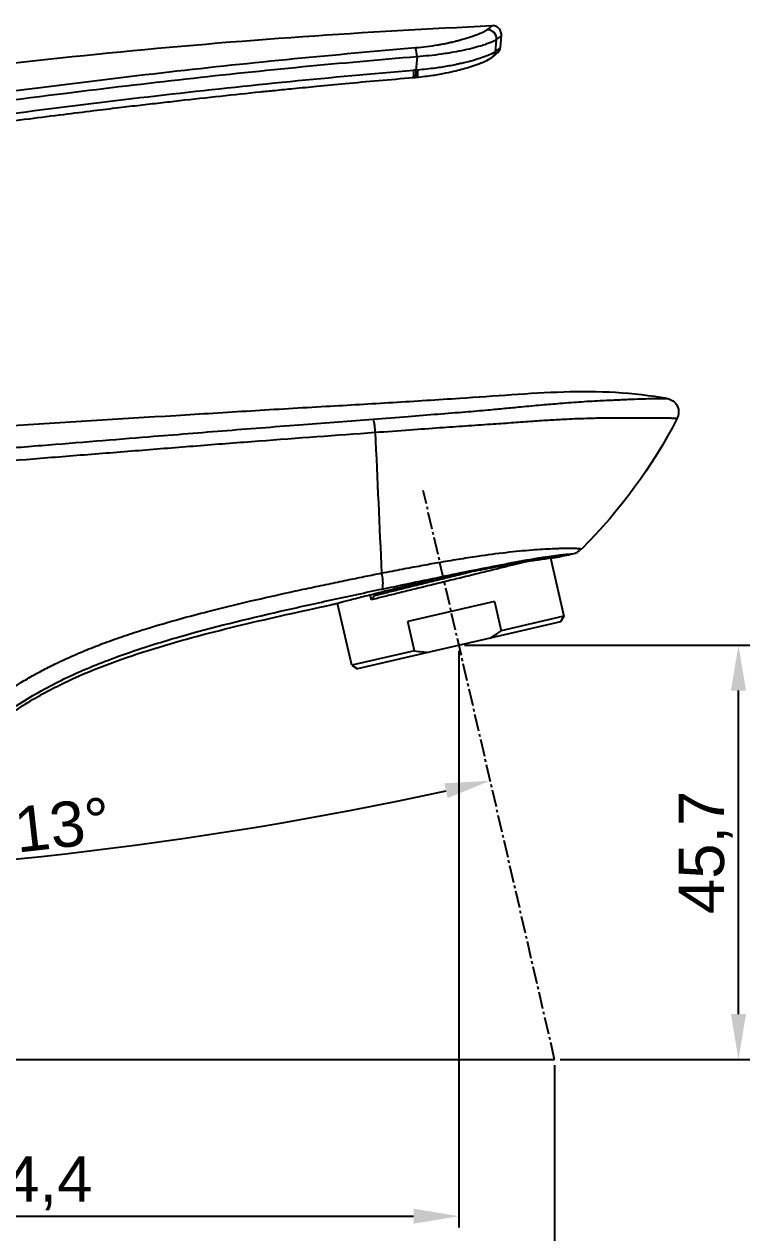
# Model space of a CAD drawing. Header units: millimetres. Extents: x 1243 to 1837, y -609 to -189.
# Drawn here: x 1442.3 to 1522.3, y -531.8 to -398.5 of the extents above; entities that cross this region are included whole.
import ezdxf

# ---------------------------------------------------------------- set-up
doc = ezdxf.new("R2010")
doc.units = ezdxf.units.MM
doc.header["$LTSCALE"] = 0.1
doc.linetypes.add('CENTER2', pattern=[28.575, 19.05, -3.175, 3.175, -3.175])
doc.layers.get('0').update_dxf_attribs({"lineweight": 13})
doc.layers.add('Cneter', color=1, linetype='CENTER2')
doc.layers.add('DIM', color=3, linetype='Continuous', lineweight=9)
doc.styles.get("Standard").update_dxf_attribs({"font": 'arial.ttf'})
doc.dimstyles.new('ISO-25', dxfattribs={"dimtxt": 2.5, "dimasz": 2.5, "dimexe": 1.25, "dimexo": 0.625, "dimtad": 1, "dimdec": 1, "dimtxsty": 'Standard', "dimcen": 2.5, "dimadec": 0, "dimazin": 0, "dimtfac": 1, "dimtdec": 1, "dimtmove": 0, "dimatfit": 3, "dimfxl": 0, "dimarcsym": 0})

# ---------------------------------------------------------------- blocks, each defined once
blk = doc.blocks.new('*D55')
at = {"layer": 'Defpoints', "color": 0}
for p in [(1490.27, -467.01), (1395.87, -512.69), (1490.27, -529.97)]:
    blk.add_point(p, dxfattribs=at)
at = {"layer": 'DIM', "color": 3, "linetype": 'ByBlock', "lineweight": -2}
for p, q in [((1490.27, -467.63), (1490.27, -531.22)), ((1395.87, -513.31), (1395.87, -531.22)), ((1400.87, -529.97), (1485.27, -529.97))]:
    blk.add_line(p, q, dxfattribs=at)
at = {"layer": 'DIM', "color": 3}
for points in [[(1400.87, -529.14), (1400.87, -530.8), (1395.87, -529.97)], [(1485.27, -529.14), (1485.27, -530.8), (1490.27, -529.97)]]:
    blk.add_solid(points, dxfattribs=at)
at = {"layer": 'DIM', "color": 3, "insert": (1443.07, -526.34), "char_height": 5, "attachment_point": 5}
blk.add_mtext('94,4', dxfattribs=at)
blk = doc.blocks.new('*D56')
at = {"layer": 'Defpoints', "color": 0}
for p in [(1395.87, -512.69), (1500.82, -512.69), (1500.82, -545.68)]:
    blk.add_point(p, dxfattribs=at)
at = {"layer": 'DIM', "color": 3, "linetype": 'ByBlock', "lineweight": -2}
for p, q in [((1395.87, -513.31), (1395.87, -546.93)), ((1500.82, -513.31), (1500.82, -546.93)), ((1400.87, -545.68), (1495.82, -545.68))]:
    blk.add_line(p, q, dxfattribs=at)
at = {"layer": 'DIM', "color": 3}
for points in [[(1400.87, -544.85), (1400.87, -546.51), (1395.87, -545.68)], [(1495.82, -544.85), (1495.82, -546.51), (1500.82, -545.68)]]:
    blk.add_solid(points, dxfattribs=at)
at = {"layer": 'DIM', "color": 3, "insert": (1448.34, -542.05), "char_height": 5, "attachment_point": 5}
blk.add_mtext('104,9', dxfattribs=at)
blk = doc.blocks.new('*D57')
at = {"layer": 'Defpoints', "color": 0}
for p in [(1490.27, -467.01), (1521.08, -467.01), (1500.82, -512.69)]:
    blk.add_point(p, dxfattribs=at)
at = {"layer": 'DIM', "color": 3, "linetype": 'ByBlock', "lineweight": -2}
for p, q in [((1490.9, -467.01), (1522.33, -467.01)), ((1521.08, -507.69), (1521.08, -472.01)), ((1501.44, -512.69), (1522.33, -512.69))]:
    blk.add_line(p, q, dxfattribs=at)
at = {"layer": 'DIM', "color": 3}
for points in [[(1520.25, -472.01), (1521.92, -472.01), (1521.08, -467.01)], [(1520.25, -507.69), (1521.92, -507.69), (1521.08, -512.69)]]:
    blk.add_solid(points, dxfattribs=at)
at = {"layer": 'DIM', "color": 3, "insert": (1517.46, -489.85), "char_height": 5, "attachment_point": 5, "rotation": 90}
blk.add_mtext('45,7', dxfattribs=at)
blk = doc.blocks.new('*D58')
at = {"layer": 'Defpoints', "color": 0}
for p in [(1399.49, -398.53), (1486.34, -449.96), (1431.14, -491.49), (1500.82, -512.69), (1399.49, -564.65)]:
    blk.add_point(p, dxfattribs=at)
at = {"layer": 'DIM', "color": 3, "linetype": 'ByBlock', "lineweight": -2}
blk.add_arc((1399.49, -73.78), 418.91, 270.6839, 282.3161, dxfattribs=at)
at = {"layer": 'DIM', "color": 3}
for points in [[(1488.66, -482.24), (1489.03, -483.86), (1493.72, -481.95)], [(1404.49, -493.49), (1404.48, -491.83), (1399.49, -492.69)]]:
    blk.add_solid(points, dxfattribs=at)
at = {"layer": 'DIM', "color": 3, "insert": (1446.55, -486.84), "char_height": 5, "attachment_point": 5, "rotation": 6.5}
blk.add_mtext('13°', dxfattribs=at)

msp = doc.modelspace()

# ---------------------------------------------------------------- linework, layer by layer
at = {"color": 7, "linetype": 'Continuous', "lineweight": 25}
for p, q in [((1494.84, -401.11), (1494.95, -399.78)), ((1494.3, -401.56), (1494.42, -400.22)), ((1485.65, -402.12), (1485.52, -403.6)), ((1494, -402.13), (1494.04, -402.09)), ((1494.04, -402.09), (1494.05, -402.08)), ((1485.23, -404.41), (1485.48, -404.39)), ((1485.48, -404.39), (1485.67, -404.37)), ((1500.37, -457.38), (1501.85, -463.82)), ((1478.47, -469.22), (1476.89, -462.4)), ((1480.62, -462), (1480.49, -461.44)), ((1480.95, -461.57), (1480.62, -462)), ((1480.91, -461.37), (1480.95, -461.57)), ((1494.2, -462.2), (1484.63, -464.41)), ((1494.2, -462.2), (1494.94, -465.42)), ((1485.38, -467.63), (1484.63, -464.41)), ((1501.48, -464.42), (1493.7, -466.22)), ((1501.85, -463.82), (1494.94, -465.42)), ((1501.85, -463.82), (1501.48, -464.42)), ((1493.7, -466.22), (1486.85, -467.8)), ((1485.38, -467.63), (1478.47, -469.22)), ((1486.85, -467.8), (1479.07, -469.6)), ((1478.47, -469.22), (1479.07, -469.6)), ((1396.07, -512.69), (1500.82, -512.69))]:
    msp.add_line(p, q, dxfattribs=at)
for centre, radius, start, end in [((1493.41, -400.16), 1.02, 356.5486, 90.8181), ((1482.15, -402.24), 3.51, 2.0243, 18.1674), ((1502.38, -454.98), 2, 281.8825, 315.0423), ((1478.26, -460.13), 3.64, 349.3515, 17.1698)]:
    msp.add_arc(centre, radius, start, end, dxfattribs=at)
at = {"color": 8, "linetype": 'Continuous', "lineweight": 25}
for centre, radius, start, end in [((1493.51, -401.54), 0.767, 308.1997, 356.8752), ((1493.53, -401.51), 0.77, 311.0328, 356.64), ((1493.55, -401.5), 0.771, 310.7141, 356.5796), ((1483.82, -403.95), 1.49, 341.9012, 12.7087), ((1484.07, -403.92), 1.49, 341.7135, 12.5157), ((1484.44, -403.91), 1.31, 339.2956, 14.1673)]:
    msp.add_arc(centre, radius, start, end, dxfattribs=at)
at = {"color": 7, "linetype": 'Continuous', "lineweight": 25}
for points, knots in [([(1493.91, -398.71), (1486.96, -399.07), (1472.86, -399.82), (1451.64, -401.65), (1430.26, -404.01), (1409.15, -406.87), (1395.22, -409.23), (1388.37, -410.39)], [0, 0, 0, 0, 0.1963992, 0.3987993, 0.6011995, 0.8035996, 1, 1, 1, 1]), ([(1493.39, -399.14), (1493.29, -399.21), (1493.08, -399.36), (1492.48, -399.64), (1491.69, -399.94), (1490.95, -400.16), (1490.4, -400.31), (1490.13, -400.38), (1489.86, -400.45), (1489.59, -400.52), (1489.33, -400.57), (1489.09, -400.62), (1488.89, -400.67), (1488.62, -400.72), (1488.29, -400.78), (1487.66, -400.89), (1486.72, -401.03), (1485.89, -401.11), (1485.48, -401.15)], [0, 0, 0, 0, 0.125799, 0.25148, 0.37698, 0.502255, 0.533087, 0.57045, 0.593652, 0.6213, 0.657133, 0.673027, 0.692331, 0.717958, 0.749897, 0.788139, 0.894137, 1, 1, 1, 1]), ([(1494.95, -399.79), (1494.95, -399.73), (1494.96, -399.59), (1494.91, -399.38), (1494.82, -399.18), (1494.68, -399), (1494.51, -398.85), (1494.31, -398.75), (1494.1, -398.7), (1493.97, -398.7), (1493.9, -398.7)], [0, 0, 0, 0, 0.114816, 0.23795, 0.367326, 0.500059, 0.632784, 0.762134, 0.88523, 1, 1, 1, 1]), ([(1485.48, -401.15), (1481.02, -401.54), (1471.96, -402.33), (1458.18, -403.81), (1444, -405.52), (1429.41, -407.49), (1419.58, -408.99), (1414.59, -409.75)], [0, 0, 0, 0, 0.188045, 0.382069, 0.582068, 0.788045, 1, 1, 1, 1]), ([(1494.42, -400.22), (1494.36, -400.25), (1494.25, -400.33), (1493.96, -400.47), (1493.59, -400.62), (1493.09, -400.81), (1492.39, -401.02), (1491.43, -401.27), (1490.34, -401.51), (1489.28, -401.7), (1488.19, -401.87), (1487.01, -402.01), (1486.09, -402.08), (1485.65, -402.12)], [0, 0, 0, 0, 0.068013, 0.139338, 0.214004, 0.289968, 0.385204, 0.499709, 0.617962, 0.713467, 0.786212, 0.896782, 1, 1, 1, 1]), ([(1494.45, -401.73), (1494.51, -401.69), (1494.62, -401.61), (1494.74, -401.44), (1494.82, -401.27), (1494.83, -401.15), (1494.84, -401.09)], [0, 0, 0, 0, 0.270349, 0.531607, 0.77639, 1, 1, 1, 1]), ([(1485.65, -402.12), (1481.46, -402.48), (1472.96, -403.22), (1460.08, -404.58), (1446.09, -406.24), (1430.96, -408.25), (1420.25, -409.89), (1414.83, -410.71)], [0, 0, 0, 0, 0.176989, 0.35852, 0.54461, 0.769401, 1, 1, 1, 1]), ([(1485.6, -404.38), (1486.2, -404.31), (1487.33, -404.19), (1488.77, -403.93), (1489.88, -403.68), (1490.78, -403.45), (1491.65, -403.19), (1492.55, -402.87), (1493.45, -402.49), (1493.81, -402.25), (1494, -402.13)], [0, 0, 0, 0, 0.152095, 0.281714, 0.388857, 0.474402, 0.568716, 0.687367, 0.830863, 1, 1, 1, 1]), ([(1494.27, -401.58), (1494.09, -401.69), (1493.82, -401.85), (1493.1, -402.13), (1492.52, -402.32), (1491.96, -402.49), (1491.44, -402.63), (1490.87, -402.78), (1490.34, -402.9), (1489.78, -403.02), (1489.17, -403.14), (1488.44, -403.26), (1487.31, -403.43), (1486.39, -403.52), (1485.71, -403.59)], [0, 0, 0, 0, 0.171292, 0.267901, 0.37179, 0.420525, 0.482646, 0.551389, 0.605352, 0.644163, 0.712362, 0.77701, 0.838114, 1, 1, 1, 1]), ([(1494.04, -402.09), (1494.18, -401.98), (1494.42, -401.77), (1494.43, -401.75), (1494.43, -401.75)], [0, 0, 0, 0, 0.559608, 1, 1, 1, 1]), ([(1494.3, -401.56), (1494.3, -401.56), (1494.29, -401.57), (1494.28, -401.58), (1494.27, -401.58)], [0, 0, 0, 0, 0.559952, 1, 1, 1, 1]), ([(1494.32, -401.55), (1494.32, -401.55), (1494.31, -401.55), (1494.31, -401.56), (1494.3, -401.56)], [0, 0, 0, 0, 0.56, 1, 1, 1, 1]), ([(1485.27, -403.62), (1480.73, -404.02), (1471.56, -404.84), (1457.63, -406.34), (1443.4, -408.06), (1433.8, -409.4), (1428.96, -410.07)], [0, 0, 0, 0, 0.241129, 0.487107, 0.741621, 1, 1, 1, 1]), ([(1485.52, -403.6), (1485.47, -403.6), (1485.39, -403.61), (1485.31, -403.62), (1485.27, -403.62)], [0, 0, 0, 0, 0.560222, 1, 1, 1, 1]), ([(1485.71, -403.59), (1485.68, -403.59), (1485.61, -403.59), (1485.55, -403.6), (1485.52, -403.6)], [0, 0, 0, 0, 0.560296, 1, 1, 1, 1]), ([(1428.97, -410.86), (1430.61, -410.62), (1433.83, -410.17), (1438.48, -409.53), (1442.76, -408.97), (1446.54, -408.49), (1449.83, -408.08), (1452.63, -407.74), (1455.07, -407.45), (1457.3, -407.2), (1460.26, -406.86), (1463.95, -406.45), (1467.45, -406.08), (1470.13, -405.81), (1472.2, -405.6), (1474.79, -405.35), (1477.91, -405.05), (1481.45, -404.73), (1483.95, -404.52), (1485.23, -404.41)], [0, 0, 0, 0, 0.0875673, 0.1724188, 0.2485521, 0.3159673, 0.3746646, 0.423828, 0.4654941, 0.5048306, 0.5426505, 0.6231786, 0.7014089, 0.7292723, 0.7658371, 0.8117926, 0.8671384, 0.9318741, 1, 1, 1, 1]), ([(1490.37, -439.8), (1487.91, -439.96), (1485.45, -440.12), (1480.53, -440.42), (1478.07, -440.56), (1475.61, -440.7)], [0, 0, 0, 0, 0.5, 0.5, 1, 1, 1, 1]), ([(1480.81, -442.08), (1482.1, -441.98), (1484.48, -441.79), (1487.87, -441.52), (1490.81, -441.29), (1493.28, -441.08), (1495.31, -440.89), (1497.29, -440.7), (1499.32, -440.51), (1501.16, -440.35), (1502.62, -440.24), (1503.81, -440.15), (1504.95, -440.08), (1506.03, -440.02), (1507, -439.98), (1507.85, -439.94), (1508.62, -439.91), (1509.55, -439.87), (1510.62, -439.83), (1511.57, -439.81), (1512.16, -439.81), (1512.49, -439.81), (1512.73, -439.81), (1512.93, -439.81), (1513.08, -439.81), (1513.18, -439.82), (1513.23, -439.82), (1513.24, -439.82), (1513.24, -439.82)], [0, 0, 0, 0, 0.094382, 0.174204, 0.248534, 0.309228, 0.355046, 0.398372, 0.455224, 0.505327, 0.536502, 0.565507, 0.597146, 0.626728, 0.654038, 0.680569, 0.705473, 0.730638, 0.779905, 0.836516, 0.870235, 0.889344, 0.908253, 0.930019, 0.951086, 0.967522, 0.983813, 1, 1, 1, 1]), ([(1513.24, -439.82), (1511.35, -439.5), (1509.45, -439.28), (1505.64, -439.04), (1503.73, -439.04), (1499.91, -439.16), (1498, -439.28), (1494.18, -439.54), (1492.27, -439.68), (1490.37, -439.8)], [0, 0, 0, 0, 0.25, 0.25, 0.5, 0.5, 0.75, 0.75, 1, 1, 1, 1]), ([(1475.61, -440.7), (1472.85, -440.86), (1470.09, -441.02), (1464.57, -441.36), (1461.81, -441.53), (1459.05, -441.7)], [0, 0, 0, 0, 0.5, 0.5, 1, 1, 1, 1]), ([(1513.24, -439.82), (1513.44, -439.85), (1513.66, -439.93), (1514.05, -440.2), (1514.22, -440.4), (1514.45, -440.85), (1514.5, -441.11), (1514.48, -441.59), (1514.42, -441.81), (1514.33, -441.99)], [0, 0, 0, 0, 0.25, 0.25, 0.5, 0.5, 0.75, 0.75, 1, 1, 1, 1]), ([(1429.52, -446.22), (1430.5, -446.14), (1432.52, -445.96), (1435.64, -445.69), (1438.57, -445.44), (1441.48, -445.2), (1445.28, -444.89), (1450.22, -444.49), (1457.03, -443.94), (1463.25, -443.44), (1468.95, -442.99), (1473.03, -442.67), (1476.98, -442.37), (1479.53, -442.18), (1480.81, -442.08)], [0, 0, 0, 0, 0.057296, 0.118195, 0.182699, 0.228619, 0.288307, 0.405393, 0.517578, 0.686457, 0.769192, 0.850679, 0.925369, 1, 1, 1, 1]), ([(1480.81, -442.08), (1480.82, -442.11), (1480.84, -442.16), (1480.88, -442.31), (1480.9, -442.42), (1480.94, -442.68), (1480.96, -442.84), (1481, -443.18), (1481.01, -443.36), (1481.03, -443.53)], [0, 0, 0, 0, 0.25, 0.25, 0.5, 0.5, 0.75, 0.75, 1, 1, 1, 1]), ([(1481.03, -443.53), (1482.3, -443.44), (1484.69, -443.26), (1488.01, -443.03), (1490.97, -442.82), (1493.6, -442.64), (1495.99, -442.47), (1498.1, -442.31), (1500.05, -442.18), (1501.68, -442.09), (1503.09, -442.02), (1504.13, -441.99), (1505.38, -441.95), (1506.59, -441.93), (1507.8, -441.93), (1508.69, -441.93), (1509.49, -441.92), (1510.45, -441.92), (1511.59, -441.92), (1512.48, -441.92), (1513.06, -441.94), (1513.36, -441.94), (1513.63, -441.95), (1513.85, -441.96), (1514.03, -441.97), (1514.16, -441.98), (1514.26, -441.98), (1514.32, -441.98), (1514.32, -441.98), (1514.33, -441.99)], [0, 0, 0, 0, 0.089846, 0.167813, 0.233878, 0.298788, 0.352714, 0.402782, 0.449053, 0.491595, 0.520217, 0.552045, 0.569239, 0.614961, 0.646443, 0.671536, 0.695358, 0.723578, 0.771849, 0.831645, 0.852493, 0.872748, 0.892441, 0.911624, 0.930317, 0.948524, 0.966222, 0.983391, 1, 1, 1, 1]), ([(1429.75, -447.61), (1434.01, -447.24), (1438.28, -446.87), (1444.69, -446.34), (1446.82, -446.17), (1451.1, -445.83), (1453.24, -445.66), (1457.51, -445.32), (1459.65, -445.15), (1463.92, -444.81), (1466.06, -444.64), (1472.48, -444.16), (1476.75, -443.84), (1481.03, -443.53)], [0, 0, 0, 0, 0.25, 0.25, 0.375, 0.375, 0.5, 0.5, 0.625, 0.625, 0.75, 0.75, 1, 1, 1, 1]), ([(1481.74, -459.06), (1482.13, -458.98), (1482.88, -458.83), (1483.99, -458.62), (1485.06, -458.42), (1486.08, -458.23), (1487.05, -458.05), (1488.42, -457.81), (1490.19, -457.51), (1492.7, -457.12), (1495.47, -456.75), (1497.85, -456.52), (1499.51, -456.4), (1500.44, -456.36), (1501.11, -456.33), (1501.57, -456.32), (1501.97, -456.31), (1502.45, -456.3), (1503.02, -456.3), (1503.42, -456.33), (1503.64, -456.36), (1503.74, -456.38), (1503.79, -456.39), (1503.79, -456.39), (1503.8, -456.39)], [0, 0, 0, 0, 0.037164, 0.072886, 0.107172, 0.140025, 0.171454, 0.201467, 0.272473, 0.343698, 0.448661, 0.550489, 0.596085, 0.643736, 0.67038, 0.694168, 0.717319, 0.742328, 0.791763, 0.861151, 0.901064, 0.935445, 0.969516, 1, 1, 1, 1]), ([(1481.84, -460.81), (1483.07, -460.55), (1484.3, -460.29), (1486.75, -459.78), (1487.97, -459.53), (1490.38, -459.03), (1491.57, -458.79), (1493.91, -458.33), (1495.06, -458.1), (1496.7, -457.8), (1497.23, -457.7), (1498.26, -457.52), (1498.74, -457.43), (1499.65, -457.29), (1500.06, -457.23), (1500.79, -457.12), (1501.11, -457.08), (1501.93, -456.99), (1502.27, -456.97), (1502.59, -456.95), (1502.67, -456.94), (1502.77, -456.94), (1502.79, -456.94), (1502.79, -456.94)], [0, 0, 0, 0, 0.125, 0.125, 0.25, 0.25, 0.375, 0.375, 0.5, 0.5, 0.5625, 0.5625, 0.625, 0.625, 0.6875, 0.6875, 0.75, 0.75, 0.875, 0.875, 0.9375, 0.9375, 1, 1, 1, 1]), ([(1476.19, -462.55), (1476.24, -462.54), (1476.33, -462.52), (1477.07, -462.32), (1478.26, -462.01), (1479.89, -461.59), (1481.88, -461.09), (1484.13, -460.55), (1486.57, -459.98), (1489.08, -459.42), (1491.52, -458.91), (1493.78, -458.46), (1495.82, -458.09), (1497.58, -457.79), (1498.95, -457.58), (1499.54, -457.5), (1499.79, -457.47)], [0, 0, 0, 0, 0.062661, 0.138446, 0.214716, 0.290934, 0.367091, 0.443194, 0.519194, 0.595143, 0.66954, 0.741056, 0.810697, 0.879802, 0.949659, 1, 1, 1, 1]), ([(1499.08, -457.44), (1498.86, -457.49), (1498.38, -457.62), (1497.38, -457.87), (1496.16, -458.18), (1494.78, -458.52), (1493.27, -458.89), (1491.66, -459.29), (1489.98, -459.7), (1488.28, -460.11), (1486.59, -460.53), (1484.94, -460.93), (1483.37, -461.32), (1481.9, -461.68), (1481.05, -461.9), (1480.62, -462)], [0, 0, 0, 0, 0.065163, 0.143066, 0.220969, 0.298872, 0.376775, 0.454678, 0.532581, 0.610484, 0.688388, 0.766291, 0.844194, 0.922097, 1, 1, 1, 1]), ([(1437.9, -473.92), (1438.07, -473.79), (1438.41, -473.53), (1438.97, -473.12), (1439.58, -472.68), (1440.26, -472.22), (1441.01, -471.73), (1442, -471.11), (1443.16, -470.43), (1444.54, -469.68), (1446.01, -468.94), (1447.68, -468.17), (1449.54, -467.39), (1451.53, -466.62), (1453.64, -465.88), (1456.31, -465.02), (1459.3, -464.15), (1463.14, -463.13), (1467.19, -462.15), (1470.98, -461.3), (1473.91, -460.67), (1476.07, -460.21), (1478.1, -459.79), (1479.97, -459.41), (1481.17, -459.17), (1481.74, -459.06)], [0, 0, 0, 0, 0.013264, 0.027959, 0.044096, 0.061694, 0.080775, 0.101366, 0.136357, 0.166698, 0.201912, 0.242391, 0.284747, 0.33078, 0.37972, 0.42806, 0.511104, 0.579231, 0.683806, 0.779314, 0.829147, 0.876654, 0.921336, 0.962331, 1, 1, 1, 1]), ([(1492.47, -458.73), (1492.1, -458.81), (1491.24, -459.03), (1489.8, -459.38), (1488.19, -459.78), (1486.59, -460.17), (1485.03, -460.55), (1483.55, -460.92), (1482.16, -461.26), (1481.35, -461.47), (1480.95, -461.57)], [0, 0, 0, 0, 0.093274, 0.222808, 0.352337, 0.481872, 0.611401, 0.740936, 0.870465, 1, 1, 1, 1]), ([(1438.94, -475.51), (1440.43, -474.36), (1441.99, -473.32), (1445.24, -471.44), (1446.93, -470.6), (1450.39, -469.09), (1452.17, -468.41), (1455.77, -467.18), (1457.59, -466.61), (1463.11, -465.03), (1466.83, -464.13), (1472.45, -462.84), (1474.33, -462.42), (1477.15, -461.81), (1478.09, -461.61), (1479.97, -461.2), (1480.9, -461), (1481.84, -460.81)], [0, 0, 0, 0, 0.125, 0.125, 0.25, 0.25, 0.375, 0.375, 0.5, 0.5, 0.75, 0.75, 0.875, 0.875, 0.9375, 0.9375, 1, 1, 1, 1]), ([(1485.47, -460.24), (1485.31, -460.28), (1484.63, -460.45), (1483.5, -460.72), (1482.11, -461.07), (1481.31, -461.27), (1480.91, -461.37)], [0, 0, 0, 0, 0.092524, 0.395021, 0.697502, 1, 1, 1, 1]), ([(1422.18, -511.81), (1422.39, -510.15), (1422.63, -508.49), (1423.17, -505.18), (1423.47, -503.52), (1424.49, -498.58), (1425.34, -495.32), (1427.85, -489.09), (1429.51, -486.13), (1432.54, -482.08), (1433.64, -480.8), (1436.01, -478.39), (1437.27, -477.26), (1439.91, -475.17), (1441.3, -474.21), (1444.17, -472.46), (1445.65, -471.67), (1450.21, -469.53), (1453.39, -468.38), (1459.83, -466.4), (1463.08, -465.55), (1467.97, -464.38), (1469.6, -464), (1472.88, -463.27), (1474.51, -462.92), (1476.15, -462.56)], [0, 0, 0, 0, 0.0625, 0.0625, 0.125, 0.125, 0.25, 0.25, 0.375, 0.375, 0.4375, 0.4375, 0.5, 0.5, 0.5625, 0.5625, 0.625, 0.625, 0.75, 0.75, 0.875, 0.875, 0.9375, 0.9375, 1, 1, 1, 1]), ([(1493.7, -466.22), (1493.94, -466.08), (1494.36, -465.82), (1494.77, -465.54), (1494.94, -465.42)], [0, 0, 0, 0, 0.567207, 1, 1, 1, 1]), ([(1485.38, -467.63), (1485.66, -467.67), (1486.15, -467.74), (1486.64, -467.78), (1486.85, -467.8)], [0, 0, 0, 0, 0.5726658, 1, 1, 1, 1])]:
    msp.add_open_spline(points, degree=3, knots=knots, dxfattribs=at)
at = {"color": 8, "linetype": 'Continuous', "lineweight": 25}
for points, knots in [([(1493.91, -398.7), (1493.91, -398.7), (1493.95, -398.66), (1493.82, -398.78), (1493.53, -399.02), (1493.39, -399.14)], [0, 0, 0, 0, 0.000046, 0.500111, 1, 1, 1, 1]), ([(1494.95, -399.78), (1494.93, -399.8), (1494.88, -399.84), (1494.58, -400.09), (1494.42, -400.22)], [0, 0, 0, 0, 0.496589, 1, 1, 1, 1]), ([(1494.84, -401.11), (1494.84, -401.11), (1494.88, -401.08), (1494.74, -401.19), (1494.46, -401.43), (1494.32, -401.55)], [0, 0, 0, 0, 0.000085, 0.496718, 1, 1, 1, 1]), ([(1499.79, -457.47), (1499.91, -457.45), (1500.43, -457.38), (1500.95, -457.32), (1501.05, -457.3), (1501.11, -457.29)], [0, 0, 0, 0, 0.128159, 0.561779, 1, 1, 1, 1])]:
    msp.add_open_spline(points, degree=3, knots=knots, dxfattribs=at)
at = {"color": 7, "linetype": 'Continuous', "lineweight": 25}
for points in [[(1459.05, -441.7), (1452.87, -442.08), (1446.69, -442.46), (1440.51, -442.85)], [(1514.33, -441.99), (1511.57, -447.32), (1508.06, -452.13), (1503.8, -456.39)], [(1481.03, -443.53), (1481.27, -448.72), (1481.5, -453.9), (1481.74, -459.06)], [(1501.11, -457.29), (1501.67, -457.18), (1502.23, -457.06), (1502.79, -456.94)]]:
    msp.add_open_spline(points, degree=3, dxfattribs=at)
at = {"layer": 'Cneter'}
msp.add_line((1500.82, -512.69), (1486.34, -449.96), dxfattribs=at)

# ---------------------------------------------------------------- dimensions: what is measured, and where the dimension line sits
at = {"layer": 'DIM', "color": 7}
dim = msp.add_angular_dim_2l(base=(1431.14, -491.49), line1=((1399.49, -398.53), (1399.49, -564.65)), line2=((1500.82, -512.69), (1486.34, -449.96)), dimstyle='ISO-25', override={"dimtxt": 5, "dimasz": 5, "dimcen": 5, "dimclrd": 3, "dimclre": 3, "dimclrt": 3, "dimfxl": 1.25, "dimarcsym": 1}, dxfattribs=at)
dim.commit()
dim.dimension.update_dxf_attribs({"geometry": '*D58', "text_midpoint": (1446.55, -486.84)})
for base, p1, p2, picture, middle in [((1490.27, -529.97), (1395.87, -512.69), (1490.27, -467.01), '*D55', (1443.07, -526.34)), ((1500.8177, -545.6812), (1395.869, -512.6856), (1500.8177, -512.6856), '*D56', (1448.3433, -542.0514))]:
    dim = msp.add_linear_dim(base=base, p1=p1, p2=p2, dimstyle='ISO-25', override={"dimtxt": 5, "dimasz": 5, "dimcen": 5, "dimclrd": 3, "dimclre": 3, "dimclrt": 3, "dimfxl": 1.25, "dimarcsym": 1}, dxfattribs=at)
    dim.commit()
    dim.dimension.update_dxf_attribs({"geometry": picture, "text_midpoint": middle})
dim = msp.add_linear_dim(base=(1521.08, -467.01), p1=(1500.82, -512.69), p2=(1490.27, -467.01), angle=90, dimstyle='ISO-25', override={"dimtxt": 5, "dimasz": 5, "dimcen": 5, "dimclrd": 3, "dimclre": 3, "dimclrt": 3, "dimfxl": 1.25, "dimarcsym": 1}, dxfattribs=at)
dim.commit()
dim.dimension.update_dxf_attribs({"geometry": '*D57', "text_midpoint": (1517.46, -489.85)})

doc.saveas('drawing.dxf')
